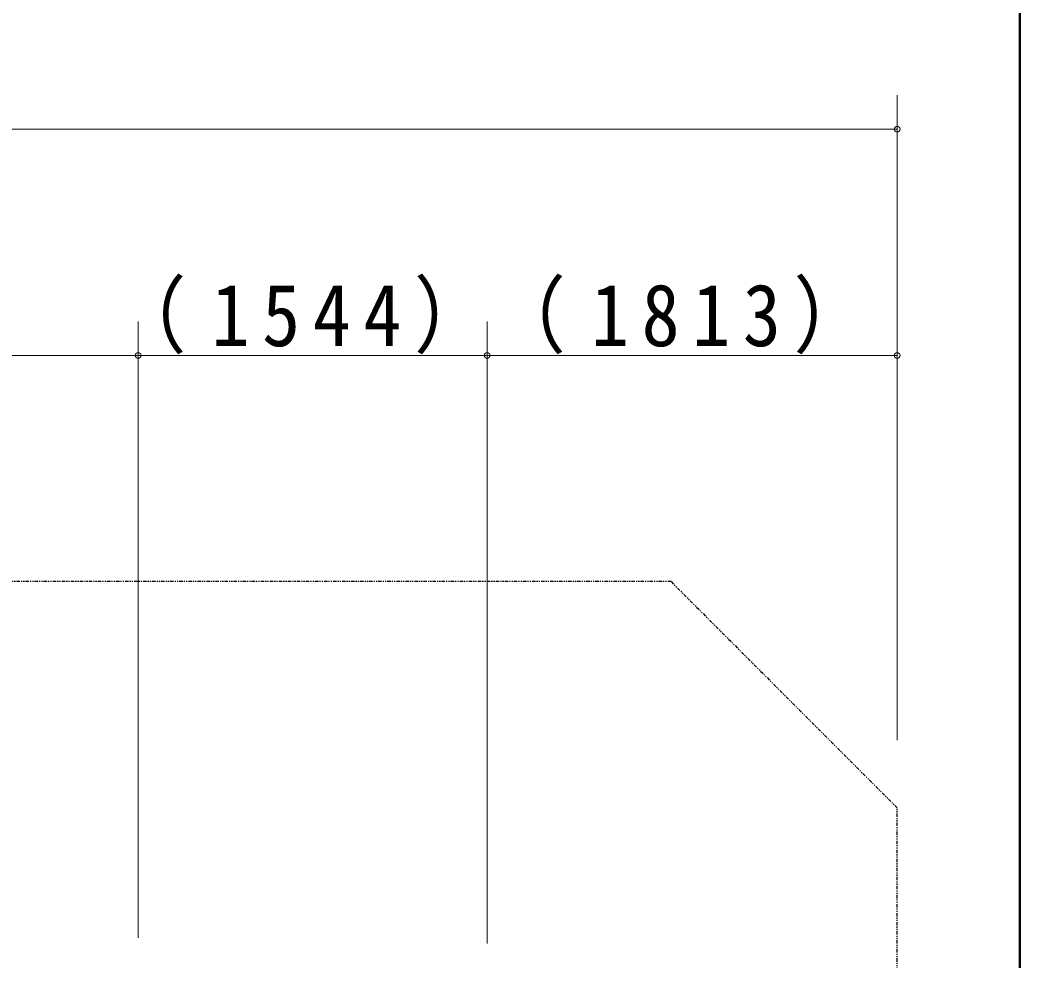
# Model space of a CAD drawing. Units: millimetres at full size; details may follow other scales. Extents: x -11723 to 0, y -1854 to 8010.
# Drawn here: x -885 to 0, y 1725 to 2557 of the extents above; entities that cross this region are included whole.
import ezdxf

# ---------------------------------------------------------------- set-up
doc = ezdxf.new("R2010")
doc.units = ezdxf.units.MM
doc.linetypes.add('USER3', pattern=[8, 3, -1, 1, -1, 1, -1])
for name, color, linetype, lineweight in [('A3図枠', 7, 'Continuous', 25), ('線', 2, 'Continuous', 25), ('補助', 2, 'Continuous', 13)]:
    doc.layers.add(name, color=color, linetype=linetype, lineweight=lineweight)
doc.styles.add('ＭＳ ゴシック', font='')
doc.styles.get('ＭＳ ゴシック').set_extended_font_data('MS Gothic')

# ---------------------------------------------------------------- blocks, each defined once
blk = doc.blocks.new('dimension_origin')
at = {"color": 0, "linetype": 'Continuous', "lineweight": -2}
blk.add_circle((0, 0), 1.25, dxfattribs=at)

msp = doc.modelspace()

# ---------------------------------------------------------------- linework, layer by layer
at = {"layer": 'A3図枠', "lineweight": 50}
msp.add_line((0, 0), (0, 8010), dxfattribs=at)
at = {"layer": '線', "linetype": 'USER3'}
for p, q in [((-308.644, 2060), (-1746.196, 2060)), ((-308.644, 2060), (-108.644, 1860)), ((-108.644, 1380), (-108.644, 1860))]:
    msp.add_line(p, q, dxfattribs=at)
at = {"layer": '補助'}
for p, q in [((-108.644, 1920), (-108.644, 2490)), ((-1946.196, 2460), (-108.644, 2460)), ((-780.014, 1745), (-780.014, 2290)), ((-780.014, 1745), (-780.014, 2290)), ((-471.265, 1740), (-471.265, 2290)), ((-471.265, 1740), (-471.265, 2290)), ((-108.644, 1920), (-108.644, 2290)), ((-1511.336, 2260), (-780.014, 2260)), ((-780.014, 2260), (-471.265, 2260)), ((-471.265, 2260), (-108.644, 2260))]:
    msp.add_line(p, q, dxfattribs=at)

# ---------------------------------------------------------------- block references
at = {"layer": '補助', "xscale": 2, "yscale": 2, "rotation": 180}
for p in [(-108.644, 2460), (-780.014, 2260), (-471.265, 2260), (-108.644, 2260)]:
    msp.add_blockref('dimension_origin', p, dxfattribs=at)
at = {"layer": '補助', "xscale": 2, "yscale": 2}
for p in [(-780.014, 2260), (-471.265, 2260)]:
    msp.add_blockref('dimension_origin', p, dxfattribs=at)

# ---------------------------------------------------------------- texts
at = {"layer": '補助', "char_height": 54.99, "attachment_point": 8, "style": 'ＭＳ ゴシック'}
for s, insert in [('\\T1.33;\\W0.9;（1544）', (-625.639, 2261)), ('\\T1.33;\\W0.9;（1813）', (-289.954, 2261))]:
    msp.add_mtext(s, dxfattribs=dict(at, insert=insert))

doc.saveas('drawing.dxf')
